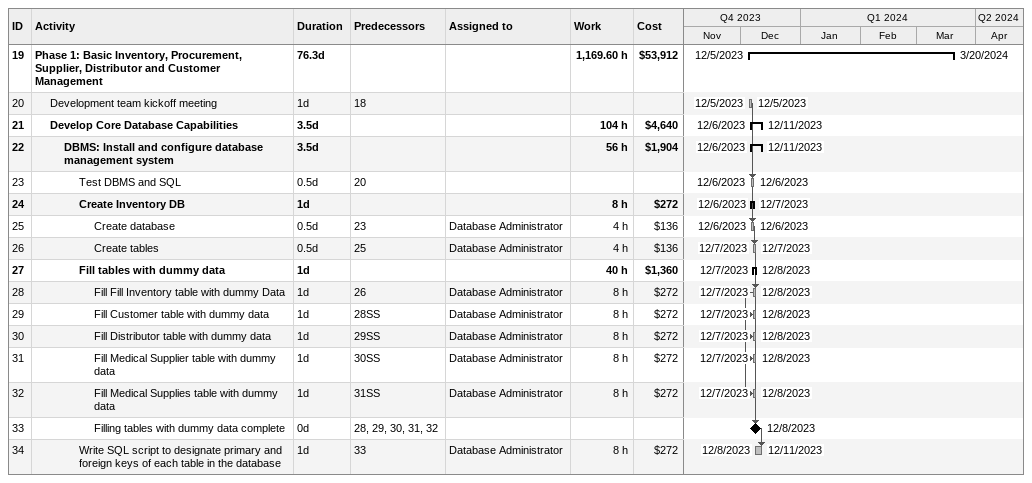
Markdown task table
| ID | Level | Task | Duration | Start | Finish | Predecessors | Resources | Work (h) | Cost ($) |
|---|---|---|---|---|---|---|---|---|---|
| 19 | 1 | **Phase 1: Basic Inventory, Procurement, Supplier, Distributor and Customer Management** | 76.3d | 2023-12-05 | 2024-03-20 |  |  | 1169.60 | 53912 |
| 20 | 2 | Development team kickoff meeting | 1d | 2023-12-05 | 2023-12-05 | 18 |  |  |  |
| 21 | 2 | **Develop Core Database Capabilities** | 3.5d | 2023-12-06 | 2023-12-11 |  |  | 104 | 4640 |
| 22 | 3 | **DBMS: Install and configure database management system** | 3.5d | 2023-12-06 | 2023-12-11 |  |  | 56 | 1904 |
| 23 | 4 | Test DBMS and SQL | 0.5d | 2023-12-06 | 2023-12-06 | 20 |  |  |  |
| 24 | 4 | **Create Inventory DB** | 1d | 2023-12-06 | 2023-12-07 |  |  | 8 | 272 |
| 25 | 5 | Create database | 0.5d | 2023-12-06 | 2023-12-06 | 23 | Database Administrator | 4 | 136 |
| 26 | 5 | Create tables | 0.5d | 2023-12-07 | 2023-12-07 | 25 | Database Administrator | 4 | 136 |
| 27 | 4 | **Fill tables with dummy data** | 1d | 2023-12-07 | 2023-12-08 |  |  | 40 | 1360 |
| 28 | 5 | Fill Fill Inventory table with dummy Data | 1d | 2023-12-07 | 2023-12-08 | 26 | Database Administrator | 8 | 272 |
| 29 | 5 | Fill Customer table with dummy data | 1d | 2023-12-07 | 2023-12-08 | 28SS | Database Administrator | 8 | 272 |
| 30 | 5 | Fill Distributor table with dummy data | 1d | 2023-12-07 | 2023-12-08 | 29SS | Database Administrator | 8 | 272 |
| 31 | 5 | Fill Medical Supplier table with dummy data | 1d | 2023-12-07 | 2023-12-08 | 30SS | Database Administrator | 8 | 272 |
| 32 | 5 | Fill Medical Supplies table with dummy data | 1d | 2023-12-07 | 2023-12-08 | 31SS | Database Administrator | 8 | 272 |
| 33 | 5 | Filling tables with dummy data complete | 0d | 2023-12-08 | 2023-12-08 | 28, 29, 30, 31, 32 |  |  |  |
| 34 | 4 | Write SQL script to designate primary and foreign keys of each table in the database | 1d | 2023-12-08 | 2023-12-11 | 33 | Database Administrator | 8 | 272 |
